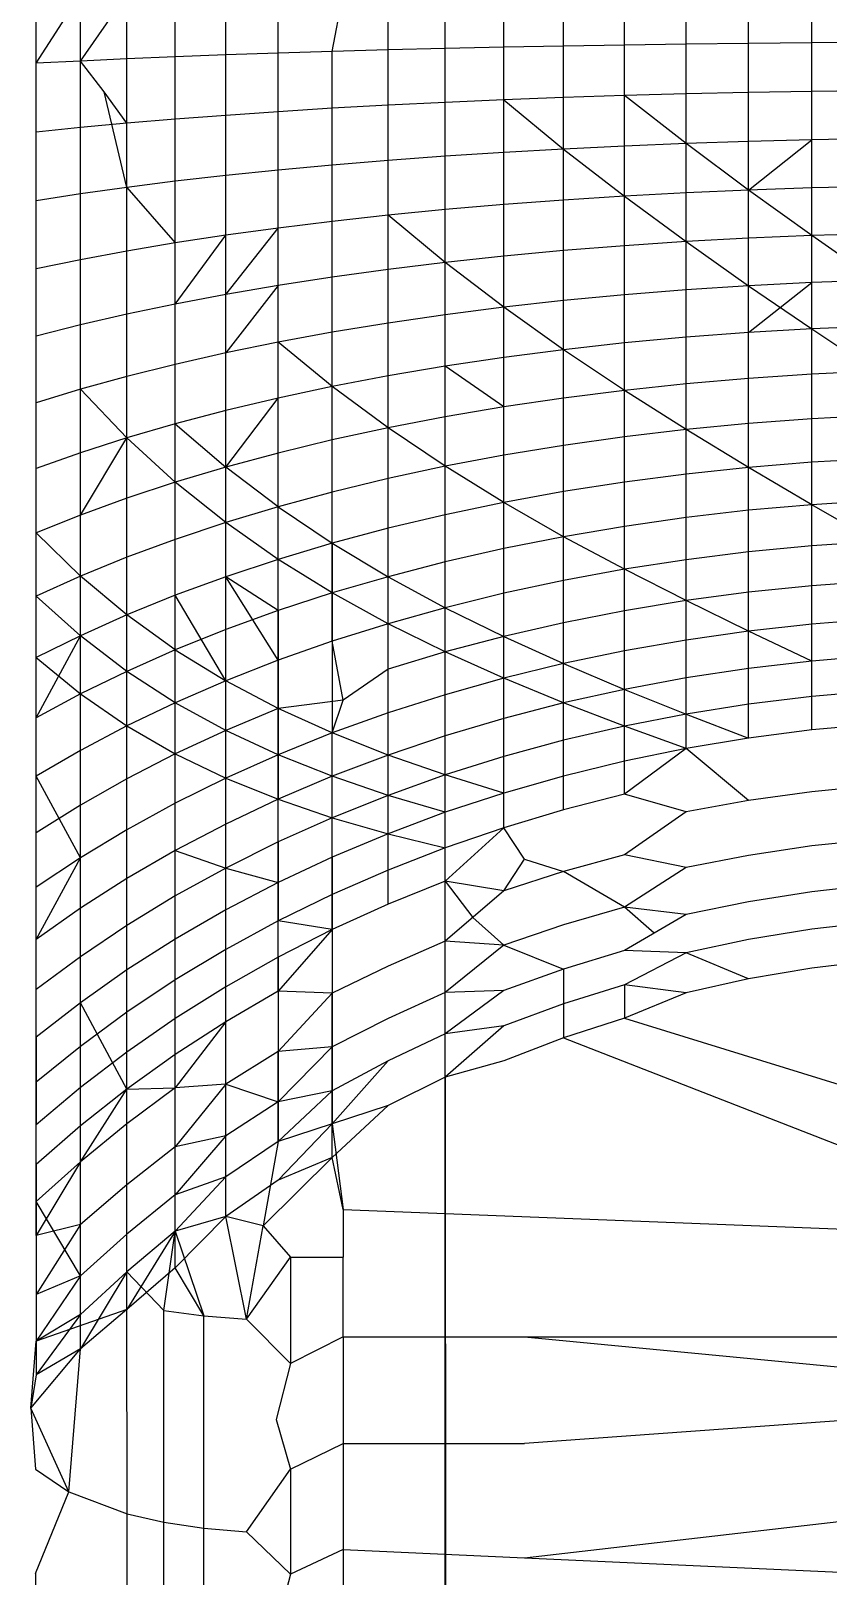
# Model space of a CAD drawing. Header units: inches. Extents: x 17 to 4615, y 5 to 3256.
# Drawn here: x 740.493 to 741.104, y 2588.94 to 2590.124 of the extents above; entities that cross this region are included whole.
import ezdxf

# ---------------------------------------------------------------- set-up
doc = ezdxf.new("R2010")
doc.units = ezdxf.units.IN
doc.header["$MEASUREMENT"] = 0

msp = doc.modelspace()

# ---------------------------------------------------------------- linework, layer by layer
for p, q in [((740.4974, 2590.0994), (740.4974, 2590.1523)), ((740.4974, 2590.0994), (740.5312, 2590.1523)), ((740.5312, 2590.1011), (740.5312, 2590.1523)), ((740.5312, 2590.1011), (740.5668, 2590.1523)), ((740.5668, 2590.1028), (740.5668, 2590.1523)), ((740.6039, 2590.1044), (740.6039, 2590.1523)), ((740.6426, 2590.1059), (740.6426, 2590.1523)), ((740.6827, 2590.1072), (740.6827, 2590.1523)), ((740.7242, 2590.1085), (740.7324, 2590.1523)), ((740.7669, 2590.1097), (740.7669, 2590.1523)), ((740.8108, 2590.1108), (740.8108, 2590.1523)), ((740.8556, 2590.1118), (740.8556, 2590.1523)), ((740.9014, 2590.1126), (740.9014, 2590.1523)), ((740.948, 2590.1134), (740.948, 2590.1523)), ((740.9953, 2590.114), (740.9953, 2590.1523)), ((741.0432, 2590.1146), (741.0432, 2590.1523)), ((741.0916, 2590.115), (741.0916, 2590.1523)), ((740.8556, 2590.1118), (740.8108, 2590.1108)), ((740.9014, 2590.1126), (740.8556, 2590.1118)), ((740.8556, 2590.0714), (740.8556, 2590.1118)), ((740.948, 2590.1134), (740.9014, 2590.1126)), ((740.9014, 2590.0731), (740.9014, 2590.1126)), ((740.9953, 2590.114), (740.948, 2590.1134)), ((740.948, 2590.0746), (740.948, 2590.1134)), ((741.0432, 2590.1146), (740.9953, 2590.114)), ((740.9953, 2590.0759), (740.9953, 2590.114)), ((741.0916, 2590.115), (741.0432, 2590.1146)), ((741.0432, 2590.0769), (741.0432, 2590.1146)), ((741.1403, 2590.1153), (741.0916, 2590.115)), ((741.0916, 2590.0777), (741.0916, 2590.115)), ((740.5312, 2590.1011), (740.4974, 2590.0994)), ((740.4974, 2590.0466), (740.4974, 2590.0994)), ((740.5668, 2590.1028), (740.5312, 2590.1011)), ((740.5312, 2590.0501), (740.5312, 2590.1011)), ((740.5494, 2590.0775), (740.5312, 2590.1011)), ((740.6039, 2590.1044), (740.5668, 2590.1028)), ((740.5668, 2590.0534), (740.5668, 2590.1028)), ((740.6426, 2590.1059), (740.6039, 2590.1044)), ((740.6039, 2590.0566), (740.6039, 2590.1044)), ((740.6827, 2590.1072), (740.6426, 2590.1059)), ((740.6426, 2590.0595), (740.6426, 2590.1059)), ((740.7242, 2590.1085), (740.6827, 2590.1072)), ((740.6827, 2590.0623), (740.6827, 2590.1072)), ((740.7669, 2590.1097), (740.7242, 2590.1085)), ((740.7242, 2590.0649), (740.7242, 2590.1085)), ((740.8108, 2590.1108), (740.7669, 2590.1097)), ((740.7669, 2590.0672), (740.7669, 2590.1097)), ((740.8108, 2590.0694), (740.8108, 2590.1108)), ((740.5668, 2590.0042), (740.5494, 2590.0775)), ((740.5668, 2590.0534), (740.5494, 2590.0775)), ((740.9953, 2590.0759), (740.948, 2590.0746)), ((741.0432, 2590.0769), (740.9953, 2590.0759)), ((740.9953, 2590.0379), (740.9953, 2590.0759)), ((741.0916, 2590.0777), (741.0432, 2590.0769)), ((741.0432, 2590.0395), (741.0432, 2590.0769)), ((741.1403, 2590.0783), (741.0916, 2590.0777)), ((741.0916, 2590.0407), (741.0916, 2590.0777)), ((740.7242, 2590.0649), (740.6827, 2590.0623)), ((740.7669, 2590.0672), (740.7242, 2590.0649)), ((740.7242, 2590.0214), (740.7242, 2590.0649)), ((740.8108, 2590.0694), (740.7669, 2590.0672)), ((740.7669, 2590.0249), (740.7669, 2590.0672)), ((740.8556, 2590.0714), (740.8108, 2590.0694)), ((740.8108, 2590.0282), (740.8108, 2590.0694)), ((740.9014, 2590.0731), (740.8556, 2590.0714)), ((740.8556, 2590.0311), (740.8556, 2590.0714)), ((740.8556, 2590.0714), (740.9014, 2590.0337)), ((740.948, 2590.0746), (740.9014, 2590.0731)), ((740.9014, 2590.0337), (740.9014, 2590.0731)), ((740.948, 2590.036), (740.948, 2590.0746)), ((740.9953, 2590.0379), (740.948, 2590.0746)), ((740.5668, 2590.0534), (740.5312, 2590.0501)), ((740.6039, 2590.0566), (740.5668, 2590.0534)), ((740.5668, 2590.0042), (740.5668, 2590.0534)), ((740.6426, 2590.0595), (740.6039, 2590.0566)), ((740.6039, 2590.009), (740.6039, 2590.0566)), ((740.6827, 2590.0623), (740.6426, 2590.0595)), ((740.6426, 2590.0134), (740.6426, 2590.0595)), ((740.6827, 2590.0176), (740.6827, 2590.0623)), ((740.5312, 2590.0501), (740.4974, 2590.0466)), ((740.4974, 2589.9941), (740.4974, 2590.0466)), ((740.5312, 2589.9993), (740.5312, 2590.0501)), ((741.0916, 2590.0407), (741.0432, 2590.0395)), ((741.0432, 2590.0023), (741.0916, 2590.0407)), ((741.1403, 2590.0416), (741.0916, 2590.0407)), ((741.0916, 2590.0039), (741.0916, 2590.0407)), ((740.8556, 2590.0311), (740.8108, 2590.0282)), ((740.9014, 2590.0337), (740.8556, 2590.0311)), ((740.8556, 2589.9912), (740.8556, 2590.0311)), ((740.948, 2590.036), (740.9014, 2590.0337)), ((740.9014, 2589.9946), (740.9014, 2590.0337)), ((740.9014, 2590.0337), (740.948, 2589.9976)), ((740.9953, 2590.0379), (740.948, 2590.036)), ((740.948, 2589.9976), (740.948, 2590.036)), ((741.0432, 2590.0395), (740.9953, 2590.0379)), ((740.9953, 2590.0002), (740.9953, 2590.0379)), ((741.0432, 2590.0023), (740.9953, 2590.0379)), ((741.0432, 2590.0023), (741.0432, 2590.0395)), ((740.6827, 2590.0176), (740.6426, 2590.0134)), ((740.7242, 2590.0214), (740.6827, 2590.0176)), ((740.6827, 2589.9731), (740.6827, 2590.0176)), ((740.7669, 2590.0249), (740.7242, 2590.0214)), ((740.7242, 2589.9782), (740.7242, 2590.0214)), ((740.8108, 2590.0282), (740.7669, 2590.0249)), ((740.7669, 2589.983), (740.7669, 2590.0249)), ((740.8108, 2589.9873), (740.8108, 2590.0282)), ((740.6039, 2590.009), (740.5668, 2590.0042)), ((740.6426, 2590.0134), (740.6039, 2590.009)), ((740.6039, 2589.9617), (740.6039, 2590.009)), ((740.6426, 2589.9676), (740.6426, 2590.0134)), ((741.1403, 2590.0051), (741.0916, 2590.0039)), ((740.5312, 2589.9993), (740.4974, 2589.9941)), ((740.4974, 2589.9419), (740.4974, 2589.9941)), ((740.5668, 2590.0042), (740.5312, 2589.9993)), ((740.5312, 2589.9489), (740.5312, 2589.9993)), ((740.5668, 2589.9554), (740.5668, 2590.0042)), ((740.5668, 2590.0042), (740.6039, 2589.9617)), ((740.9014, 2589.9946), (740.8556, 2589.9912)), ((740.948, 2589.9976), (740.9014, 2589.9946)), ((740.9014, 2589.9559), (740.9014, 2589.9946)), ((740.9953, 2590.0002), (740.948, 2589.9976)), ((740.948, 2589.9596), (740.948, 2589.9976)), ((740.948, 2589.9976), (740.9953, 2589.9628)), ((741.0432, 2590.0023), (740.9953, 2590.0002)), ((740.9953, 2589.9628), (740.9953, 2590.0002)), ((741.0916, 2590.0039), (741.0432, 2590.0023)), ((741.0432, 2589.9654), (741.0432, 2590.0023)), ((741.0916, 2589.9674), (741.0432, 2590.0023)), ((741.0916, 2589.9674), (741.0916, 2590.0039)), ((740.7669, 2589.983), (740.7242, 2589.9782)), ((740.8108, 2589.9873), (740.7669, 2589.983)), ((740.7669, 2589.9414), (740.7669, 2589.983)), ((740.8108, 2589.9468), (740.7669, 2589.983)), ((740.8556, 2589.9912), (740.8108, 2589.9873)), ((740.8108, 2589.9468), (740.8108, 2589.9873)), ((740.8556, 2589.9516), (740.8556, 2589.9912)), ((740.6827, 2589.9731), (740.6426, 2589.9676)), ((740.6426, 2589.9223), (740.6827, 2589.9731)), ((740.7242, 2589.9782), (740.6827, 2589.9731)), ((740.6827, 2589.9291), (740.6827, 2589.9731)), ((740.7242, 2589.9355), (740.7242, 2589.9782)), ((740.6039, 2589.9617), (740.5668, 2589.9554)), ((740.6426, 2589.9676), (740.6039, 2589.9617)), ((740.6039, 2589.9149), (740.6426, 2589.9676)), ((740.6039, 2589.9149), (740.6039, 2589.9617)), ((740.6426, 2589.9223), (740.6426, 2589.9676)), ((740.948, 2589.9596), (740.9014, 2589.9559)), ((740.9953, 2589.9628), (740.948, 2589.9596)), ((740.948, 2589.9221), (740.948, 2589.9596)), ((741.0432, 2589.9654), (740.9953, 2589.9628)), ((740.9953, 2589.9259), (740.9953, 2589.9628)), ((740.9953, 2589.9628), (741.0432, 2589.929)), ((741.0916, 2589.9674), (741.0432, 2589.9654)), ((741.0432, 2589.929), (741.0432, 2589.9654)), ((741.1403, 2589.9689), (741.0916, 2589.9674)), ((741.0916, 2589.9315), (741.0916, 2589.9674)), ((741.1403, 2589.9332), (741.0916, 2589.9674)), ((740.5312, 2589.9489), (740.4974, 2589.9419)), ((740.5668, 2589.9554), (740.5312, 2589.9489)), ((740.5312, 2589.8989), (740.5312, 2589.9489)), ((740.5668, 2589.9071), (740.5668, 2589.9554)), ((740.8108, 2589.9468), (740.7669, 2589.9414)), ((740.8556, 2589.9516), (740.8108, 2589.9468)), ((740.8108, 2589.9067), (740.8108, 2589.9468)), ((740.8556, 2589.9125), (740.8108, 2589.9468)), ((740.9014, 2589.9559), (740.8556, 2589.9516)), ((740.8556, 2589.9125), (740.8556, 2589.9516)), ((740.9014, 2589.9176), (740.9014, 2589.9559)), ((740.4974, 2589.8903), (740.4974, 2589.9419)), ((740.7242, 2589.9355), (740.6827, 2589.9291)), ((740.7669, 2589.9414), (740.7242, 2589.9355)), ((740.7242, 2589.8933), (740.7242, 2589.9355)), ((740.7669, 2589.9003), (740.7669, 2589.9414)), ((740.6426, 2589.9223), (740.6039, 2589.9149)), ((740.6827, 2589.9291), (740.6426, 2589.9223)), ((740.6827, 2589.9291), (740.6426, 2589.8775)), ((740.6426, 2589.8775), (740.6426, 2589.9223)), ((740.6827, 2589.8857), (740.6827, 2589.9291)), ((740.948, 2589.9221), (740.9014, 2589.9176)), ((740.9953, 2589.9259), (740.948, 2589.9221)), ((740.948, 2589.8851), (740.948, 2589.9221)), ((741.0432, 2589.929), (740.9953, 2589.9259)), ((740.9953, 2589.8896), (740.9953, 2589.9259)), ((741.0916, 2589.9315), (741.0432, 2589.929)), ((741.0432, 2589.8932), (741.0916, 2589.9315)), ((741.0432, 2589.8932), (741.0432, 2589.929)), ((741.0432, 2589.929), (741.0916, 2589.896)), ((741.1403, 2589.9332), (741.0916, 2589.9315)), ((741.0916, 2589.896), (741.0916, 2589.9315)), ((740.6039, 2589.9149), (740.5668, 2589.9071)), ((740.6039, 2589.8687), (740.6039, 2589.9149)), ((740.8556, 2589.9125), (740.8108, 2589.9067)), ((740.9014, 2589.9176), (740.8556, 2589.9125)), ((740.8556, 2589.874), (740.8556, 2589.9125)), ((740.9014, 2589.8799), (740.8556, 2589.9125)), ((740.9014, 2589.8799), (740.9014, 2589.9176)), ((740.5312, 2589.8989), (740.4974, 2589.8903)), ((740.5668, 2589.9071), (740.5312, 2589.8989)), ((740.5312, 2589.8496), (740.5312, 2589.8989)), ((740.5668, 2589.8594), (740.5668, 2589.9071)), ((740.7669, 2589.9003), (740.7242, 2589.8933)), ((740.8108, 2589.9067), (740.7669, 2589.9003)), ((740.7669, 2589.8599), (740.7669, 2589.9003)), ((740.8108, 2589.8673), (740.8108, 2589.9067)), ((740.4974, 2589.8393), (740.4974, 2589.8903)), ((740.7242, 2589.8933), (740.6827, 2589.8857)), ((740.7242, 2589.8517), (740.7242, 2589.8933)), ((740.9953, 2589.8896), (740.948, 2589.8851)), ((741.0432, 2589.8932), (740.9953, 2589.8896)), ((740.9953, 2589.8538), (740.9953, 2589.8896)), ((741.0916, 2589.896), (741.0432, 2589.8932)), ((741.0432, 2589.8579), (741.0432, 2589.8932)), ((741.1403, 2589.898), (741.0916, 2589.896)), ((741.0916, 2589.8612), (741.0916, 2589.896)), ((741.0916, 2589.896), (741.1403, 2589.8635)), ((740.6426, 2589.8775), (740.6039, 2589.8687)), ((740.6827, 2589.8857), (740.6426, 2589.8775)), ((740.6426, 2589.8333), (740.6426, 2589.8775)), ((740.6827, 2589.8429), (740.6827, 2589.8857)), ((740.7242, 2589.8517), (740.6827, 2589.8857)), ((740.9014, 2589.8799), (740.8556, 2589.874)), ((740.948, 2589.8851), (740.9014, 2589.8799)), ((740.9014, 2589.8429), (740.9014, 2589.8799)), ((740.948, 2589.8488), (740.9014, 2589.8799)), ((740.948, 2589.8488), (740.948, 2589.8851)), ((740.6039, 2589.8687), (740.5668, 2589.8594)), ((740.6039, 2589.8232), (740.6039, 2589.8687)), ((740.8108, 2589.8673), (740.7669, 2589.8599)), ((740.8556, 2589.874), (740.8108, 2589.8673)), ((740.8108, 2589.8286), (740.8108, 2589.8673)), ((740.8556, 2589.8362), (740.8108, 2589.8673)), ((740.8556, 2589.8362), (740.8556, 2589.874)), ((741.1403, 2589.8635), (741.0916, 2589.8612)), ((740.5668, 2589.8594), (740.5312, 2589.8496)), ((740.5668, 2589.8124), (740.5668, 2589.8594)), ((740.7242, 2589.8517), (740.6827, 2589.8429)), ((740.7669, 2589.8599), (740.7242, 2589.8517)), ((740.7242, 2589.8109), (740.7242, 2589.8517)), ((740.7669, 2589.8201), (740.7242, 2589.8517)), ((740.7669, 2589.8201), (740.7669, 2589.8599)), ((740.9953, 2589.8538), (740.948, 2589.8488)), ((741.0432, 2589.8579), (740.9953, 2589.8538)), ((740.9953, 2589.8189), (740.9953, 2589.8538)), ((741.0916, 2589.8612), (741.0432, 2589.8579)), ((741.0432, 2589.8234), (741.0432, 2589.8579)), ((741.0916, 2589.827), (741.0916, 2589.8612)), ((740.5312, 2589.8496), (740.4974, 2589.8393)), ((740.4974, 2589.789), (740.4974, 2589.8393)), ((740.5312, 2589.801), (740.5312, 2589.8496)), ((740.5668, 2589.8124), (740.5312, 2589.8496)), ((740.6827, 2589.8429), (740.6426, 2589.8333)), ((740.6426, 2589.79), (740.6827, 2589.8429)), ((740.6827, 2589.8008), (740.6827, 2589.8429)), ((740.9014, 2589.8429), (740.8556, 2589.8362)), ((740.948, 2589.8488), (740.9014, 2589.8429)), ((740.9014, 2589.8066), (740.9014, 2589.8429)), ((740.948, 2589.8132), (740.948, 2589.8488)), ((740.9953, 2589.8189), (740.948, 2589.8488)), ((740.6426, 2589.8333), (740.6039, 2589.8232)), ((740.6426, 2589.79), (740.6426, 2589.8333)), ((740.8108, 2589.8286), (740.7669, 2589.8201)), ((740.8556, 2589.8362), (740.8108, 2589.8286)), ((740.8108, 2589.7906), (740.8108, 2589.8286)), ((740.8556, 2589.7991), (740.8556, 2589.8362)), ((741.1403, 2589.8296), (741.0916, 2589.827)), ((740.6039, 2589.8232), (740.5668, 2589.8124)), ((740.6039, 2589.7784), (740.6039, 2589.8232)), ((740.6039, 2589.8232), (740.6426, 2589.79)), ((740.7669, 2589.8201), (740.7242, 2589.8109)), ((740.7669, 2589.7812), (740.7669, 2589.8201)), ((740.8108, 2589.7906), (740.7669, 2589.8201)), ((740.9953, 2589.8189), (740.948, 2589.8132)), ((741.0432, 2589.8234), (740.9953, 2589.8189)), ((740.9953, 2589.7846), (740.9953, 2589.8189)), ((741.0432, 2589.7897), (740.9953, 2589.8189)), ((741.0916, 2589.827), (741.0432, 2589.8234)), ((741.0432, 2589.7897), (741.0432, 2589.8234)), ((741.0916, 2589.7937), (741.0916, 2589.827)), ((740.5668, 2589.8124), (740.5312, 2589.801)), ((740.5312, 2589.7532), (740.5668, 2589.8124)), ((740.5668, 2589.7662), (740.5668, 2589.8124)), ((740.6039, 2589.7784), (740.5668, 2589.8124)), ((740.7242, 2589.8109), (740.6827, 2589.8008)), ((740.7242, 2589.7708), (740.7242, 2589.8109)), ((740.9014, 2589.8066), (740.8556, 2589.7991)), ((740.948, 2589.8132), (740.9014, 2589.8066)), ((740.9014, 2589.7712), (740.9014, 2589.8066)), ((740.948, 2589.7785), (740.948, 2589.8132)), ((740.5312, 2589.801), (740.4974, 2589.789)), ((740.5312, 2589.7532), (740.5312, 2589.801)), ((740.6827, 2589.8008), (740.6426, 2589.79)), ((740.6827, 2589.7596), (740.6827, 2589.8008)), ((740.8556, 2589.7991), (740.8108, 2589.7906)), ((740.8556, 2589.7629), (740.8556, 2589.7991)), ((741.0916, 2589.7937), (741.0432, 2589.7897)), ((741.1403, 2589.7965), (741.0916, 2589.7937)), ((741.0916, 2589.7612), (741.0916, 2589.7937)), ((740.4974, 2589.7396), (740.4974, 2589.789)), ((740.6426, 2589.79), (740.6039, 2589.7784)), ((740.6426, 2589.7475), (740.6426, 2589.79)), ((740.6827, 2589.7596), (740.6426, 2589.79)), ((740.7669, 2589.7812), (740.7242, 2589.7708)), ((740.8108, 2589.7906), (740.7669, 2589.7812)), ((740.7669, 2589.7431), (740.7669, 2589.7812)), ((740.8108, 2589.7535), (740.8108, 2589.7906)), ((740.8556, 2589.7629), (740.8108, 2589.7906)), ((740.9953, 2589.7846), (740.948, 2589.7785)), ((741.0432, 2589.7897), (740.9953, 2589.7846)), ((740.9953, 2589.7513), (740.9953, 2589.7846)), ((741.0432, 2589.7569), (741.0432, 2589.7897)), ((741.0916, 2589.7612), (741.0432, 2589.7897)), ((740.6039, 2589.7784), (740.5668, 2589.7662)), ((740.6039, 2589.7346), (740.6039, 2589.7784)), ((740.6426, 2589.7475), (740.6039, 2589.7784)), ((740.7242, 2589.7708), (740.6827, 2589.7596)), ((740.7242, 2589.7317), (740.7242, 2589.7708)), ((740.9014, 2589.7712), (740.8556, 2589.7629)), ((740.948, 2589.7785), (740.9014, 2589.7712)), ((740.9014, 2589.7367), (740.9014, 2589.7712)), ((740.948, 2589.7446), (740.948, 2589.7785)), ((740.5668, 2589.7662), (740.5312, 2589.7532)), ((740.5668, 2589.7209), (740.5668, 2589.7662)), ((740.6827, 2589.7596), (740.6426, 2589.7475)), ((740.6827, 2589.7193), (740.6827, 2589.7596)), ((740.6827, 2589.7596), (740.7242, 2589.7317)), ((740.8556, 2589.7629), (740.8108, 2589.7535)), ((740.8556, 2589.7276), (740.8556, 2589.7629)), ((740.9014, 2589.7367), (740.8556, 2589.7629)), ((741.0432, 2589.7569), (740.9953, 2589.7513)), ((741.0916, 2589.7612), (741.0432, 2589.7569)), ((741.0432, 2589.725), (741.0432, 2589.7569)), ((741.1403, 2589.7643), (741.0916, 2589.7612)), ((741.0916, 2589.7296), (741.0916, 2589.7612)), ((741.1403, 2589.733), (741.0916, 2589.7612)), ((740.5312, 2589.7532), (740.4974, 2589.7396)), ((740.5312, 2589.7064), (740.5312, 2589.7532)), ((740.6426, 2589.7475), (740.6039, 2589.7346)), ((740.6426, 2589.706), (740.6426, 2589.7475)), ((740.6827, 2589.7193), (740.6426, 2589.7475)), ((740.8108, 2589.7535), (740.7669, 2589.7431)), ((740.8108, 2589.7174), (740.8108, 2589.7535)), ((740.948, 2589.7446), (740.9014, 2589.7367)), ((740.9953, 2589.7513), (740.948, 2589.7446)), ((740.948, 2589.7117), (740.948, 2589.7446)), ((740.9953, 2589.719), (740.9953, 2589.7513)), ((740.4974, 2589.6912), (740.4974, 2589.7396)), ((740.5312, 2589.7064), (740.4974, 2589.7396)), ((740.6039, 2589.7346), (740.5668, 2589.7209)), ((740.6039, 2589.6918), (740.6039, 2589.7346)), ((740.7669, 2589.7431), (740.7242, 2589.7317)), ((740.7669, 2589.706), (740.7669, 2589.7431)), ((740.9014, 2589.7367), (740.8556, 2589.7276)), ((740.9014, 2589.7032), (740.9014, 2589.7367)), ((740.948, 2589.7117), (740.9014, 2589.7367)), ((741.1403, 2589.733), (741.0916, 2589.7296)), ((740.5668, 2589.7209), (740.5312, 2589.7064)), ((740.5668, 2589.6767), (740.5668, 2589.7209)), ((740.7242, 2589.7317), (740.6827, 2589.7193)), ((740.7242, 2589.6936), (740.7242, 2589.7317)), ((740.7242, 2589.7317), (740.7242, 2589.6566)), ((740.7242, 2589.7317), (740.7669, 2589.706)), ((740.8556, 2589.7276), (740.8108, 2589.7174)), ((740.8556, 2589.6934), (740.8556, 2589.7276)), ((741.0432, 2589.725), (740.9953, 2589.719)), ((741.0916, 2589.7296), (741.0432, 2589.725)), ((741.0432, 2589.6941), (741.0432, 2589.725)), ((741.0916, 2589.6991), (741.0916, 2589.7296)), ((740.6827, 2589.7193), (740.6426, 2589.706)), ((740.6827, 2589.6801), (740.6827, 2589.7193)), ((740.7242, 2589.6936), (740.6827, 2589.7193)), ((740.8108, 2589.7174), (740.7669, 2589.706)), ((740.8108, 2589.6823), (740.8108, 2589.7174)), ((740.948, 2589.7117), (740.9014, 2589.7032)), ((740.9953, 2589.719), (740.948, 2589.7117)), ((740.948, 2589.6799), (740.948, 2589.7117)), ((740.9953, 2589.6877), (740.948, 2589.7117)), ((740.9953, 2589.6877), (740.9953, 2589.719)), ((740.5312, 2589.7064), (740.4974, 2589.6912)), ((740.5312, 2589.6607), (740.5312, 2589.7064)), ((740.5668, 2589.6767), (740.5312, 2589.7064)), ((740.6426, 2589.706), (740.6039, 2589.6918)), ((740.6426, 2589.6656), (740.6426, 2589.706)), ((740.6827, 2589.642), (740.6426, 2589.706)), ((740.6827, 2589.6801), (740.6426, 2589.706)), ((740.7669, 2589.706), (740.7242, 2589.6936)), ((740.7669, 2589.67), (740.7669, 2589.706)), ((740.7669, 2589.706), (740.8108, 2589.6823)), ((740.9014, 2589.7032), (740.8556, 2589.6934)), ((740.9014, 2589.6707), (740.9014, 2589.7032)), ((741.0916, 2589.6991), (741.0432, 2589.6941)), ((741.1403, 2589.7027), (741.0916, 2589.6991)), ((741.0916, 2589.6697), (741.0916, 2589.6991)), ((740.4974, 2589.644), (740.4974, 2589.6912)), ((740.5312, 2589.6607), (740.4974, 2589.6912)), ((740.6039, 2589.6918), (740.5668, 2589.6767)), ((740.6039, 2589.6501), (740.6039, 2589.6918)), ((740.6426, 2589.6263), (740.6039, 2589.6918)), ((740.7242, 2589.6936), (740.6827, 2589.6801)), ((740.7242, 2589.6566), (740.7242, 2589.6936)), ((740.7669, 2589.67), (740.7242, 2589.6936)), ((740.8556, 2589.6934), (740.8108, 2589.6823)), ((740.8556, 2589.6602), (740.8556, 2589.6934)), ((740.9953, 2589.6877), (740.948, 2589.6799)), ((741.0432, 2589.6941), (740.9953, 2589.6877)), ((740.9953, 2589.6575), (740.9953, 2589.6877)), ((741.0432, 2589.6643), (740.9953, 2589.6877)), ((741.0432, 2589.6643), (741.0432, 2589.6941)), ((740.5668, 2589.6767), (740.5312, 2589.6607)), ((740.5668, 2589.6335), (740.5668, 2589.6767)), ((740.6039, 2589.6501), (740.5668, 2589.6767)), ((740.6827, 2589.6801), (740.6426, 2589.6656)), ((740.6827, 2589.642), (740.6827, 2589.6801)), ((740.6827, 2589.6801), (740.6827, 2589.6051)), ((740.8108, 2589.6823), (740.7669, 2589.67)), ((740.8108, 2589.6484), (740.8108, 2589.6823)), ((740.8108, 2589.6823), (740.8556, 2589.6602)), ((740.948, 2589.6799), (740.9014, 2589.6707)), ((740.948, 2589.6492), (740.948, 2589.6799)), ((741.1403, 2589.6735), (741.0916, 2589.6697)), ((740.6426, 2589.6656), (740.6039, 2589.6501)), ((740.6426, 2589.6263), (740.6426, 2589.6656)), ((740.7669, 2589.67), (740.7242, 2589.6566)), ((740.7669, 2589.6352), (740.7669, 2589.67)), ((740.8108, 2589.6484), (740.7669, 2589.67)), ((740.9014, 2589.6707), (740.8556, 2589.6602)), ((740.9014, 2589.6394), (740.9014, 2589.6707)), ((741.0432, 2589.6643), (740.9953, 2589.6575)), ((741.0916, 2589.6697), (741.0432, 2589.6643)), ((741.0432, 2589.6357), (741.0432, 2589.6643)), ((741.0916, 2589.6414), (741.0432, 2589.6643)), ((741.0916, 2589.6414), (741.0916, 2589.6697)), ((740.5312, 2589.6607), (740.4974, 2589.644)), ((740.4974, 2589.5979), (740.5312, 2589.6607)), ((740.5312, 2589.6162), (740.5312, 2589.6607)), ((740.5668, 2589.6335), (740.5312, 2589.6607)), ((740.6039, 2589.6501), (740.5668, 2589.6335)), ((740.6039, 2589.6095), (740.6039, 2589.6501)), ((740.6039, 2589.6501), (740.6426, 2589.6263)), ((740.7242, 2589.6566), (740.6827, 2589.642)), ((740.7324, 2589.6115), (740.7242, 2589.6566)), ((740.7242, 2589.6566), (740.7242, 2589.5863)), ((740.8556, 2589.6602), (740.8108, 2589.6484)), ((740.8556, 2589.6282), (740.8556, 2589.6602)), ((740.8556, 2589.6602), (740.9014, 2589.6394)), ((740.9953, 2589.6575), (740.948, 2589.6492)), ((740.9953, 2589.6285), (740.9953, 2589.6575)), ((740.4974, 2589.5979), (740.4974, 2589.644)), ((740.4974, 2589.644), (740.5312, 2589.6162)), ((740.6827, 2589.642), (740.6426, 2589.6263)), ((740.6827, 2589.6051), (740.6827, 2589.642)), ((740.8108, 2589.6484), (740.7669, 2589.6352)), ((740.8108, 2589.6156), (740.8108, 2589.6484)), ((740.8556, 2589.6282), (740.8108, 2589.6484)), ((740.9014, 2589.6394), (740.8556, 2589.6282)), ((740.948, 2589.6492), (740.9014, 2589.6394)), ((740.9014, 2589.6094), (740.9014, 2589.6394)), ((740.9014, 2589.6394), (740.948, 2589.6197)), ((740.948, 2589.6197), (740.948, 2589.6492)), ((741.0916, 2589.6414), (741.0432, 2589.6357)), ((741.1403, 2589.6454), (741.0916, 2589.6414)), ((741.0916, 2589.6143), (741.0916, 2589.6414)), ((740.5668, 2589.6335), (740.5312, 2589.6162)), ((740.5668, 2589.5917), (740.5668, 2589.6335)), ((740.6039, 2589.6095), (740.5668, 2589.6335)), ((740.6426, 2589.6263), (740.6039, 2589.6095)), ((740.6426, 2589.5883), (740.6426, 2589.6263)), ((740.6827, 2589.6051), (740.6426, 2589.6263)), ((740.7669, 2589.6352), (740.7324, 2589.6115)), ((740.7669, 2589.6016), (740.7669, 2589.6352)), ((740.8556, 2589.6282), (740.8108, 2589.6156)), ((740.8556, 2589.5975), (740.8556, 2589.6282)), ((740.9014, 2589.6094), (740.8556, 2589.6282)), ((740.9953, 2589.6285), (740.948, 2589.6197)), ((741.0432, 2589.6357), (740.9953, 2589.6285)), ((740.9953, 2589.6008), (740.9953, 2589.6285)), ((741.0432, 2589.6084), (741.0432, 2589.6357)), ((740.5312, 2589.6162), (740.4974, 2589.5979)), ((740.5312, 2589.5729), (740.5312, 2589.6162)), ((740.5312, 2589.6162), (740.5668, 2589.5917)), ((740.8108, 2589.6156), (740.7669, 2589.6016)), ((740.8108, 2589.5842), (740.8108, 2589.6156)), ((740.948, 2589.6197), (740.9014, 2589.6094)), ((740.948, 2589.5915), (740.948, 2589.6197)), ((740.948, 2589.6197), (740.9953, 2589.6008)), ((741.0916, 2589.6143), (741.0432, 2589.6084)), ((741.1403, 2589.6186), (741.0916, 2589.6143)), ((741.0916, 2589.5886), (741.0916, 2589.6143)), ((740.6039, 2589.6095), (740.5668, 2589.5917)), ((740.6039, 2589.5703), (740.6039, 2589.6095)), ((740.6426, 2589.5883), (740.6039, 2589.6095)), ((740.6827, 2589.6051), (740.6426, 2589.5883)), ((740.7324, 2589.6115), (740.6827, 2589.6051)), ((740.6827, 2589.5696), (740.6827, 2589.6051)), ((740.7242, 2589.5863), (740.6827, 2589.6051)), ((740.6827, 2589.6051), (740.6827, 2589.5355)), ((740.7242, 2589.5863), (740.7324, 2589.6115)), ((740.9014, 2589.6094), (740.8556, 2589.5975)), ((740.9014, 2589.5807), (740.9014, 2589.6094)), ((740.948, 2589.5915), (740.9014, 2589.6094)), ((741.0432, 2589.6084), (740.9953, 2589.6008)), ((741.0432, 2589.5824), (741.0432, 2589.6084)), ((740.4974, 2589.5532), (740.4974, 2589.5979)), ((740.5668, 2589.5917), (740.5312, 2589.5729)), ((740.5668, 2589.5512), (740.5668, 2589.5917)), ((740.5668, 2589.5917), (740.6039, 2589.5703)), ((740.7669, 2589.6016), (740.7242, 2589.5863)), ((740.7669, 2589.5693), (740.7669, 2589.6016)), ((740.8556, 2589.5975), (740.8108, 2589.5842)), ((740.8556, 2589.5682), (740.8556, 2589.5975)), ((740.948, 2589.5915), (740.9014, 2589.5807)), ((740.9953, 2589.6008), (740.948, 2589.5915)), ((740.948, 2589.5647), (740.948, 2589.5915)), ((740.9953, 2589.5744), (740.948, 2589.5915)), ((740.9953, 2589.5744), (740.9953, 2589.6008)), ((740.9953, 2589.6008), (741.0432, 2589.5824)), ((741.1403, 2589.5931), (741.0916, 2589.5886)), ((740.6426, 2589.5883), (740.6039, 2589.5703)), ((740.6426, 2589.5517), (740.6426, 2589.5883)), ((740.6827, 2589.5696), (740.6426, 2589.5883)), ((740.7242, 2589.5863), (740.6827, 2589.5696)), ((740.7242, 2589.5531), (740.7242, 2589.5863)), ((740.7242, 2589.5214), (740.7242, 2589.5863)), ((740.7669, 2589.5693), (740.7242, 2589.5863)), ((740.8108, 2589.5842), (740.7669, 2589.5693)), ((740.8108, 2589.5541), (740.8108, 2589.5842)), ((740.9014, 2589.5807), (740.8556, 2589.5682)), ((740.9014, 2589.5533), (740.9014, 2589.5807)), ((741.0432, 2589.5824), (740.9953, 2589.5744)), ((741.0916, 2589.5886), (741.0432, 2589.5824)), ((740.5312, 2589.5729), (740.4974, 2589.5532)), ((740.5312, 2589.5311), (740.5312, 2589.5729)), ((740.6039, 2589.5703), (740.5668, 2589.5512)), ((740.6039, 2589.5325), (740.6039, 2589.5703)), ((740.6039, 2589.4962), (740.6039, 2589.5703)), ((740.6039, 2589.5703), (740.6426, 2589.5517)), ((740.6827, 2589.5696), (740.6426, 2589.5517)), ((740.6827, 2589.5355), (740.6827, 2589.5696)), ((740.7242, 2589.5531), (740.6827, 2589.5696)), ((740.7669, 2589.5693), (740.7242, 2589.5531)), ((740.7669, 2589.5385), (740.7669, 2589.5693)), ((740.8108, 2589.5541), (740.7669, 2589.5693)), ((740.8556, 2589.5682), (740.8108, 2589.5541)), ((740.8556, 2589.5402), (740.8556, 2589.5682)), ((740.9953, 2589.5744), (740.948, 2589.5647)), ((740.9953, 2589.5744), (740.948, 2589.5393)), ((741.0432, 2589.5345), (740.9953, 2589.5744)), ((740.948, 2589.5647), (740.9014, 2589.5533)), ((740.948, 2589.5393), (740.948, 2589.5647)), ((740.4974, 2589.5099), (740.4974, 2589.5532)), ((740.5312, 2589.4907), (740.4974, 2589.5532)), ((740.5668, 2589.5512), (740.5312, 2589.5311)), ((740.5668, 2589.5122), (740.5668, 2589.5512)), ((740.6426, 2589.5517), (740.6039, 2589.5325)), ((740.6426, 2589.5165), (740.6426, 2589.5517)), ((740.6426, 2589.4828), (740.6426, 2589.5517)), ((740.6426, 2589.5517), (740.6827, 2589.5355)), ((740.7242, 2589.5531), (740.6827, 2589.5355)), ((740.7242, 2589.5214), (740.7242, 2589.5531)), ((740.7669, 2589.5385), (740.7242, 2589.5531)), ((740.8108, 2589.5541), (740.7669, 2589.5385)), ((740.8108, 2589.5255), (740.8108, 2589.5541)), ((740.8556, 2589.5402), (740.8108, 2589.5541)), ((740.9014, 2589.5533), (740.8556, 2589.5402)), ((740.9014, 2589.5274), (740.9014, 2589.5533)), ((741.1403, 2589.5461), (741.0916, 2589.5412)), ((740.5312, 2589.5311), (740.4974, 2589.5099)), ((740.5312, 2589.4907), (740.5312, 2589.5311)), ((740.6039, 2589.5325), (740.5668, 2589.5122)), ((740.6039, 2589.4962), (740.6039, 2589.5325)), ((740.6827, 2589.5355), (740.6426, 2589.5165)), ((740.6827, 2589.5028), (740.6827, 2589.5355)), ((740.6827, 2589.5355), (740.7242, 2589.5214)), ((740.6827, 2589.4717), (740.6827, 2589.5355)), ((740.7669, 2589.5385), (740.7242, 2589.5214)), ((740.7669, 2589.5091), (740.7669, 2589.5385)), ((740.8108, 2589.5255), (740.7669, 2589.5385)), ((740.8556, 2589.5402), (740.8108, 2589.5255)), ((740.8556, 2589.5137), (740.8556, 2589.5402)), ((740.948, 2589.5393), (740.9014, 2589.5274)), ((740.9953, 2589.5259), (740.948, 2589.5393)), ((741.0432, 2589.5345), (740.9953, 2589.5259)), ((741.0916, 2589.5412), (741.0432, 2589.5345)), ((740.7242, 2589.5214), (740.6827, 2589.5028)), ((740.7242, 2589.4912), (740.7242, 2589.5214)), ((740.7242, 2589.5214), (740.7669, 2589.5091)), ((740.8108, 2589.5255), (740.7669, 2589.5091)), ((740.8108, 2589.4984), (740.8108, 2589.5255)), ((740.9014, 2589.5274), (740.8556, 2589.5137)), ((740.9953, 2589.5259), (740.948, 2589.4929)), ((740.4974, 2589.4682), (740.4974, 2589.5099)), ((740.5668, 2589.5122), (740.5312, 2589.4907)), ((740.5668, 2589.4747), (740.5668, 2589.5122)), ((740.6426, 2589.5165), (740.6039, 2589.4962)), ((740.6426, 2589.4828), (740.6426, 2589.5165)), ((740.7669, 2589.5091), (740.7242, 2589.4912)), ((740.7669, 2589.4813), (740.7669, 2589.5091)), ((740.7669, 2589.5091), (740.8108, 2589.4984)), ((740.8556, 2589.5137), (740.8108, 2589.4984)), ((740.8556, 2589.5137), (740.8108, 2589.4728)), ((740.8715, 2589.4896), (740.8556, 2589.5137)), ((740.6039, 2589.4962), (740.5668, 2589.4747)), ((740.6039, 2589.4615), (740.6039, 2589.4962)), ((740.6039, 2589.4962), (740.6426, 2589.4828)), ((740.6827, 2589.5028), (740.6426, 2589.4828)), ((740.6827, 2589.4717), (740.6827, 2589.5028)), ((740.6827, 2589.5028), (740.6827, 2589.4423)), ((740.8108, 2589.4984), (740.7669, 2589.4813)), ((740.8108, 2589.4728), (740.8108, 2589.4984)), ((741.0916, 2589.4997), (741.0432, 2589.4925)), ((741.1403, 2589.5049), (741.0916, 2589.4997)), ((740.5312, 2589.4907), (740.4974, 2589.4682)), ((740.4974, 2589.4281), (740.5312, 2589.4907)), ((740.5312, 2589.452), (740.5312, 2589.4907)), ((740.7242, 2589.4912), (740.6827, 2589.4717)), ((740.7242, 2589.4626), (740.7242, 2589.4912)), ((740.7242, 2589.4912), (740.7242, 2589.4356)), ((740.8556, 2589.4654), (740.8715, 2589.4896)), ((740.8715, 2589.4896), (740.9014, 2589.4801)), ((740.948, 2589.4929), (740.9014, 2589.4801)), ((740.9953, 2589.4833), (740.948, 2589.4929)), ((741.0432, 2589.4925), (740.9953, 2589.4833)), ((740.5668, 2589.4747), (740.5312, 2589.452)), ((740.5668, 2589.4388), (740.5668, 2589.4747)), ((740.6426, 2589.4828), (740.6039, 2589.4615)), ((740.6426, 2589.4508), (740.6426, 2589.4828)), ((740.6426, 2589.4828), (740.6827, 2589.4717)), ((740.7669, 2589.4813), (740.7242, 2589.4626)), ((740.7669, 2589.4551), (740.7669, 2589.4813)), ((740.8108, 2589.4728), (740.7669, 2589.4551)), ((740.8556, 2589.4654), (740.8108, 2589.4728)), ((740.8108, 2589.4728), (740.8318, 2589.4449)), ((740.8108, 2589.4267), (740.8108, 2589.4728)), ((740.9014, 2589.4801), (740.8556, 2589.4654)), ((740.948, 2589.4529), (740.9014, 2589.4801)), ((740.9953, 2589.4833), (740.948, 2589.4529)), ((740.4974, 2589.4281), (740.4974, 2589.4682)), ((740.6039, 2589.4615), (740.5668, 2589.4388)), ((740.6039, 2589.4284), (740.6039, 2589.4615)), ((740.6827, 2589.4717), (740.6426, 2589.4508)), ((740.6827, 2589.4423), (740.6827, 2589.4717)), ((740.7242, 2589.4626), (740.6827, 2589.4423)), ((740.7242, 2589.4356), (740.7242, 2589.4626)), ((740.8556, 2589.4654), (740.8108, 2589.4267)), ((741.0916, 2589.4645), (741.0432, 2589.4569)), ((741.1403, 2589.47), (741.0916, 2589.4645)), ((740.5312, 2589.452), (740.4974, 2589.4281)), ((740.5312, 2589.4149), (740.5312, 2589.452)), ((740.6426, 2589.4508), (740.6039, 2589.4284)), ((740.6426, 2589.4204), (740.6426, 2589.4508)), ((740.7669, 2589.4551), (740.7242, 2589.4356)), ((740.948, 2589.4529), (740.9014, 2589.4393)), ((740.9953, 2589.4472), (740.948, 2589.4529)), ((740.9708, 2589.4329), (740.948, 2589.4529)), ((741.0432, 2589.4569), (740.9953, 2589.4472)), ((740.5668, 2589.4388), (740.5312, 2589.4149)), ((740.5668, 2589.4047), (740.5668, 2589.4388)), ((740.6827, 2589.4423), (740.6426, 2589.4204)), ((740.6827, 2589.4146), (740.6827, 2589.4423)), ((740.7242, 2589.4356), (740.6827, 2589.4423)), ((740.8318, 2589.4449), (740.8556, 2589.4237)), ((740.9014, 2589.4393), (740.8556, 2589.4237)), ((740.9953, 2589.4472), (740.948, 2589.4196)), ((740.9953, 2589.4472), (740.9708, 2589.4329)), ((741.1403, 2589.4416), (741.0916, 2589.436)), ((740.4974, 2589.3897), (740.4974, 2589.4281)), ((740.4974, 2589.3532), (740.4974, 2589.4281)), ((740.6039, 2589.4284), (740.5668, 2589.4047)), ((740.6039, 2589.3971), (740.6039, 2589.4284)), ((740.7242, 2589.4356), (740.6827, 2589.4146)), ((740.7242, 2589.4356), (740.6827, 2589.3886)), ((740.7242, 2589.4356), (740.7242, 2589.387)), ((740.8108, 2589.4267), (740.7669, 2589.4077)), ((740.8556, 2589.4237), (740.8108, 2589.4267)), ((740.8108, 2589.3875), (740.8108, 2589.4267)), ((741.0432, 2589.4281), (740.9953, 2589.4179)), ((741.0916, 2589.436), (741.0432, 2589.4281)), ((740.5312, 2589.4149), (740.4974, 2589.3897)), ((740.5312, 2589.3796), (740.5312, 2589.4149)), ((740.5312, 2589.3462), (740.5312, 2589.4149)), ((740.6426, 2589.4204), (740.6039, 2589.3971)), ((740.6426, 2589.3919), (740.6426, 2589.4204)), ((740.6827, 2589.4146), (740.6426, 2589.3919)), ((740.6827, 2589.3886), (740.6827, 2589.4146)), ((740.6827, 2589.4146), (740.6827, 2589.3423)), ((740.8556, 2589.4237), (740.8108, 2589.3875)), ((740.8556, 2589.4237), (740.9014, 2589.4054)), ((740.948, 2589.4196), (740.9014, 2589.4054)), ((740.9953, 2589.4179), (740.948, 2589.4196)), ((740.9953, 2589.4179), (740.948, 2589.3934)), ((741.0432, 2589.3979), (740.9953, 2589.4179)), ((740.5668, 2589.4047), (740.5312, 2589.3796)), ((740.5668, 2589.3723), (740.5668, 2589.4047)), ((740.7669, 2589.4077), (740.7242, 2589.387)), ((740.9014, 2589.4054), (740.8556, 2589.3891)), ((740.9014, 2589.4054), (740.9014, 2589.3787)), ((741.0916, 2589.4061), (741.0432, 2589.3979)), ((741.1403, 2589.412), (741.0916, 2589.4061)), ((740.4974, 2589.3532), (740.4974, 2589.3897)), ((740.6039, 2589.3971), (740.5668, 2589.3723)), ((740.6039, 2589.3676), (740.6039, 2589.3971)), ((740.6426, 2589.3919), (740.6039, 2589.3676)), ((740.6426, 2589.3651), (740.6426, 2589.3919)), ((740.6426, 2589.3173), (740.6426, 2589.3919)), ((740.8556, 2589.3891), (740.8108, 2589.3875)), ((740.8556, 2589.3891), (740.8108, 2589.3557)), ((740.948, 2589.3934), (740.9014, 2589.3787)), ((740.9953, 2589.3873), (740.948, 2589.3934)), ((740.948, 2589.3934), (740.948, 2589.3678)), ((741.0432, 2589.3979), (740.9953, 2589.3873)), ((740.5312, 2589.3796), (740.4974, 2589.3532)), ((740.5312, 2589.3462), (740.5312, 2589.3796)), ((740.5668, 2589.3133), (740.5312, 2589.3796)), ((740.6827, 2589.3886), (740.6426, 2589.3651)), ((740.7242, 2589.387), (740.6827, 2589.3886)), ((740.6827, 2589.3886), (740.6827, 2589.3423)), ((740.7242, 2589.387), (740.6827, 2589.3423)), ((740.7242, 2589.387), (740.7242, 2589.3122)), ((740.7242, 2589.3457), (740.7242, 2589.387)), ((740.8108, 2589.3875), (740.7669, 2589.3676)), ((740.8108, 2589.3557), (740.8108, 2589.3875)), ((740.9014, 2589.3787), (740.8556, 2589.3618)), ((740.9014, 2589.3787), (740.9014, 2589.3526)), ((740.9953, 2589.3873), (740.948, 2589.3678)), ((740.5668, 2589.3723), (740.5312, 2589.3462)), ((740.5668, 2589.3418), (740.5668, 2589.3723)), ((740.5668, 2589.3133), (740.5668, 2589.3723)), ((740.6039, 2589.3676), (740.5668, 2589.3418)), ((740.6039, 2589.34), (740.6039, 2589.3676)), ((740.6039, 2589.3143), (740.6039, 2589.3676)), ((740.7669, 2589.3676), (740.7242, 2589.3457)), ((740.948, 2589.3678), (740.9014, 2589.3526)), ((740.948, 2589.3678), (741.2124, 2589.2861)), ((740.6426, 2589.3651), (740.6039, 2589.34)), ((740.6426, 2589.3651), (740.6039, 2589.3143)), ((740.6426, 2589.3173), (740.6426, 2589.3651)), ((740.8108, 2589.3557), (740.7669, 2589.335)), ((740.8556, 2589.3618), (740.8108, 2589.3557)), ((740.8556, 2589.3618), (740.8108, 2589.3226)), ((740.8108, 2589.3226), (740.8108, 2589.3557)), ((740.4974, 2589.3187), (740.4974, 2589.3532)), ((740.4974, 2589.3532), (740.4974, 2589.2861)), ((740.5312, 2589.3462), (740.4974, 2589.3187)), ((740.5312, 2589.3147), (740.5312, 2589.3462)), ((740.5668, 2589.3418), (740.5312, 2589.3147)), ((740.5668, 2589.3133), (740.5668, 2589.3418)), ((740.6827, 2589.3423), (740.6426, 2589.3173)), ((740.7242, 2589.3457), (740.6827, 2589.3423)), ((740.7242, 2589.3457), (740.6827, 2589.3037)), ((740.6827, 2589.3423), (740.6827, 2589.2734)), ((740.6827, 2589.3037), (740.6827, 2589.3423)), ((740.7242, 2589.2868), (740.7242, 2589.3457)), ((740.7242, 2589.3457), (740.7242, 2589.3122)), ((740.9014, 2589.3526), (740.8556, 2589.3351)), ((740.9014, 2589.3526), (741.2124, 2589.2315)), ((740.6039, 2589.34), (740.5668, 2589.3133)), ((740.6039, 2589.3143), (740.6039, 2589.34)), ((740.7669, 2589.335), (740.7242, 2589.3122)), ((740.7669, 2589.335), (740.7242, 2589.2868)), ((740.8556, 2589.3351), (740.8108, 2589.3226)), ((740.4974, 2589.2861), (740.4974, 2589.3187)), ((740.7324, 2462.1523), (740.8108, 2589.3226)), ((740.8108, 2589.3226), (740.7669, 2589.3009)), ((740.8179, 2419.1023), (740.8108, 2589.3226)), ((740.8108, 2589.3226), (740.9014, 2418.1598)), ((740.5312, 2589.3147), (740.4974, 2589.2861)), ((740.5312, 2589.2852), (740.5312, 2589.3147)), ((740.5668, 2589.3133), (740.5312, 2589.2852)), ((740.5312, 2589.2578), (740.5668, 2589.3133)), ((740.6039, 2589.3143), (740.5668, 2589.2868)), ((740.5668, 2589.3133), (740.6039, 2589.3143)), ((740.5668, 2589.2868), (740.5668, 2589.3133)), ((740.6426, 2589.3173), (740.6039, 2589.3143)), ((740.6426, 2589.3173), (740.6039, 2589.2691)), ((740.6039, 2589.2691), (740.6039, 2589.3143)), ((740.6426, 2589.3173), (740.6827, 2589.3037)), ((740.6426, 2589.2776), (740.6426, 2589.3173)), ((740.7242, 2589.3122), (740.6827, 2589.3037)), ((740.7242, 2589.3122), (740.6827, 2589.2734)), ((740.7242, 2589.3122), (740.7242, 2589.2868)), ((740.6827, 2589.3037), (740.6426, 2589.2776)), ((740.6827, 2589.2734), (740.6827, 2589.3037)), ((740.7669, 2589.3009), (740.7242, 2589.2868)), ((740.7669, 2589.3009), (740.7242, 2589.2611)), ((740.4974, 2589.2556), (740.4974, 2589.2861)), ((740.5312, 2589.2852), (740.4974, 2589.2556)), ((740.5668, 2589.2868), (740.5312, 2589.2578)), ((740.5312, 2589.2578), (740.5312, 2589.2852)), ((740.5668, 2589.2401), (740.5668, 2589.2868)), ((740.7242, 2589.2868), (740.6827, 2589.2734)), ((740.7242, 2589.2868), (740.6827, 2589.2437)), ((740.7242, 2589.2868), (740.7324, 2589.2213)), ((740.7242, 2589.2611), (740.7242, 2589.2868)), ((740.6426, 2589.2776), (740.6039, 2589.2691)), ((740.6426, 2589.2776), (740.6039, 2589.2324)), ((740.6426, 2589.2463), (740.6426, 2589.2776)), ((740.6827, 2589.2734), (740.6426, 2589.2463)), ((740.6827, 2589.2734), (740.6713, 2589.2088)), ((740.6039, 2589.2691), (740.5668, 2589.2401)), ((740.6039, 2589.2324), (740.6039, 2589.2691)), ((740.7242, 2589.2611), (740.6713, 2589.2088)), ((740.7242, 2589.2611), (740.6827, 2589.2437)), ((740.7324, 2589.2213), (740.7242, 2589.2611)), ((740.5312, 2589.2578), (740.4974, 2589.2273)), ((740.5312, 2589.2578), (740.4974, 2589.2012)), ((740.4974, 2589.2273), (740.4974, 2589.2556)), ((740.4974, 2589.2556), (740.4974, 2589.2012)), ((740.5312, 2589.2096), (740.5312, 2589.2578)), ((740.5668, 2589.2401), (740.5312, 2589.2096)), ((740.5668, 2589.1735), (740.5668, 2589.2401)), ((740.6426, 2589.2463), (740.6039, 2589.2324)), ((740.6426, 2589.2463), (740.6039, 2589.2046)), ((740.6426, 2589.2158), (740.6426, 2589.2463)), ((740.6827, 2589.2437), (740.6426, 2589.2158)), ((740.4974, 2589.2012), (740.4974, 2589.2273)), ((740.5312, 2589.1704), (740.4974, 2589.2273)), ((740.6039, 2589.2324), (740.5668, 2589.2022)), ((740.6039, 2589.2046), (740.6039, 2589.2324)), ((740.6039, 2589.1765), (740.6039, 2589.2324)), ((740.6426, 2589.2158), (740.6039, 2589.2046)), ((740.6426, 2589.2158), (740.6039, 2589.1765)), ((740.6713, 2589.2088), (740.6426, 2589.2158)), ((740.6585, 2589.1372), (740.6426, 2589.2158)), ((740.7324, 2589.2213), (740.7324, 2589.1848)), ((740.7324, 2589.2213), (741.2124, 2589.2025)), ((740.5312, 2589.2096), (740.4974, 2589.2012)), ((740.5312, 2589.2096), (740.4974, 2589.156)), ((740.4974, 2589.2012), (740.4974, 2589.156)), ((740.5312, 2589.1704), (740.5312, 2589.2096)), ((740.5668, 2589.2022), (740.5312, 2589.1704)), ((740.6039, 2589.2046), (740.5668, 2589.1735)), ((740.6039, 2589.2046), (740.5668, 2589.1445)), ((740.595, 2589.1437), (740.6039, 2589.2046)), ((740.6039, 2589.2046), (740.6258, 2589.1396)), ((740.6585, 2589.1372), (740.6713, 2589.2088)), ((740.6713, 2589.2088), (740.6922, 2589.1848)), ((740.6039, 2589.1765), (740.5668, 2589.1445)), ((740.6258, 2589.1396), (740.6039, 2589.1765)), ((740.6585, 2589.1372), (740.6922, 2589.1848)), ((740.6922, 2589.1848), (740.7324, 2589.1848)), ((740.6922, 2589.1848), (740.6922, 2589.1032)), ((740.7324, 2589.1237), (740.7324, 2589.1848)), ((740.5312, 2589.1704), (740.4974, 2589.156)), ((740.5312, 2589.1704), (740.4974, 2589.1203)), ((740.5668, 2589.1735), (740.5312, 2589.1407)), ((740.5668, 2589.1735), (740.5312, 2589.1144)), ((740.5312, 2589.1407), (740.5312, 2589.1704)), ((740.5668, 2589.1735), (740.595, 2589.1437)), ((740.5668, 2589.1445), (740.5668, 2589.1735)), ((740.4974, 2589.156), (740.4974, 2589.1203)), ((740.5668, 2589.1445), (740.4974, 2589.1203)), ((740.5312, 2589.1407), (740.4974, 2589.1203)), ((740.5312, 2589.1407), (740.4974, 2589.0946)), ((740.5668, 2589.1445), (740.5312, 2589.1144)), ((740.5312, 2589.1144), (740.5312, 2589.1407)), ((740.567, 2588.988), (740.5668, 2589.1445)), ((740.595, 2589.1437), (740.6258, 2589.1396)), ((740.595, 2588.9817), (740.595, 2589.1437)), ((740.6258, 2589.1396), (740.6585, 2589.1372)), ((740.6258, 2588.977), (740.6258, 2589.1396)), ((740.6922, 2589.1032), (740.6585, 2589.1372)), ((740.4933, 2589.069), (740.4974, 2589.1203)), ((740.4974, 2589.1203), (740.4974, 2589.0946)), ((740.7324, 2589.1237), (740.6922, 2589.1032)), ((740.7324, 2589.1237), (740.7324, 2589.0418)), ((740.7324, 2589.1237), (740.8715, 2589.1237)), ((740.8715, 2589.1237), (741.2124, 2589.1237)), ((740.8715, 2589.1237), (741.2124, 2589.0909)), ((740.4933, 2589.069), (740.5312, 2589.1144)), ((740.5312, 2589.1144), (740.4974, 2589.0946)), ((740.5223, 2589.005), (740.5312, 2589.1144)), ((740.4974, 2589.0946), (740.4933, 2589.069)), ((740.6922, 2589.1032), (740.6811, 2589.0604)), ((740.5223, 2589.005), (740.4933, 2589.069)), ((740.4933, 2589.069), (740.4969, 2589.0223)), ((740.6811, 2589.0604), (740.6922, 2589.0223)), ((741.201, 2589.0657), (740.8715, 2589.0418)), ((740.6922, 2589.0223), (740.7324, 2589.0418)), ((740.7324, 2589.0418), (740.7324, 2588.9607)), ((740.7324, 2589.0418), (740.8715, 2589.0418)), ((740.4969, 2589.0223), (740.5223, 2589.005)), ((740.6585, 2588.9742), (740.6922, 2589.0223)), ((740.6922, 2589.0223), (740.6922, 2588.9419)), ((740.4969, 2588.9423), (740.5223, 2589.005)), ((740.5223, 2589.005), (740.567, 2588.988)), ((740.567, 2588.988), (740.595, 2588.9817)), ((740.567, 2588.8298), (740.567, 2588.988)), ((740.8715, 2588.9543), (741.1988, 2588.9921)), ((740.595, 2588.9817), (740.6258, 2588.977)), ((740.595, 2588.8226), (740.595, 2588.9817)), ((740.6258, 2588.977), (740.6585, 2588.9742)), ((740.6258, 2588.8173), (740.6258, 2588.977)), ((740.6922, 2588.9419), (740.6585, 2588.9742)), ((740.7324, 2588.9607), (740.6922, 2588.9419)), ((740.7324, 2588.9607), (740.7324, 2588.8859)), ((740.7324, 2588.9607), (740.8715, 2588.9543)), ((740.8715, 2588.9543), (741.2124, 2588.9387)), ((740.4969, 2588.9423), (740.4969, 2588.8631)), ((740.6922, 2588.9419), (740.6811, 2588.8994))]:
    msp.add_line(p, q)

doc.saveas('drawing.dxf')
